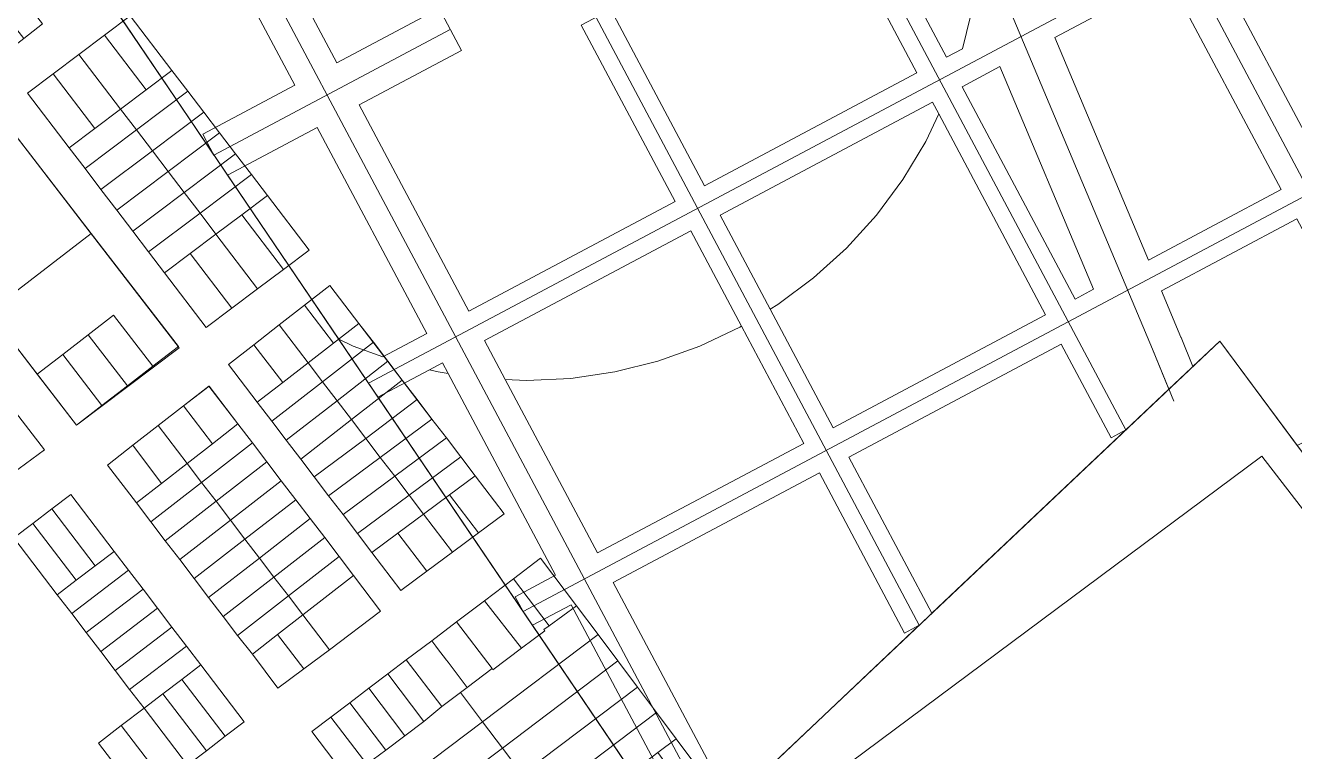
# Model space of a CAD drawing. Header units: metres. Extents: x 3873 to 16340, y -5213 to 3289.
# Drawn here: x 4354 to 4887, y 1857 to 2162 of the extents above; entities that cross this region are included whole.
import ezdxf

# ---------------------------------------------------------------- set-up
doc = ezdxf.new("R2010")
doc.units = ezdxf.units.M
for name, color, linetype, lineweight, plot in [('CONTEXTO-MANZANAS', 8, 'Continuous', 0, False), ('CONTEXTO-PARCELAS', 9, 'Continuous', 0, False), ('LIMITE-INTERVENCION', 30, 'Continuous', 0, False), ('MANZANAS-PROPUESTAS', 33, 'Continuous', 0, False), ('SECTORES', 1, 'Continuous', 0, False), ('VERDE-PROPUESTO', 82, 'Continuous', 0, False), ('VIA-BOULEVARD', 30, 'Continuous', 0, False), ('VIA-SECUNDARIA', 8, 'Continuous', 0, False), ('VIA-TERCIARIA', 9, 'Continuous', 0, False)]:
    doc.layers.add(name, color=color, linetype=linetype, lineweight=lineweight, plot=plot)

msp = doc.modelspace()

# ---------------------------------------------------------------- linework, layer by layer
at = {"layer": 'CONTEXTO-MANZANAS'}
for points in [[(4361.26, 2162.59), (4353.36, 2156.45), (4321.76, 2131.89), (4313.94, 2125.81), (4306.11, 2119.72), (4298.28, 2113.63), (4290.45, 2107.55), (4272.04, 2131.23), (4265.9, 2139.13), (4258.88, 2148.16), (4251.78, 2157.29), (4245.65, 2165.18)], [(4412.42, 2058.07), (4405.75, 2066.82), (4399.07, 2075.56), (4392.4, 2084.31), (4385.72, 2093.05), (4379.05, 2101.79), (4372.38, 2110.53), (4354.87, 2133.47), (4365.66, 2141.58), (4376.45, 2149.69), (4387.24, 2157.8), (4398.03, 2165.91), (4415.52, 2143.01), (4422.2, 2134.26), (4428.87, 2125.52), (4435.55, 2116.77), (4442.23, 2108.03), (4448.9, 2099.28), (4455.58, 2090.54), (4473.07, 2067.63), (4462.28, 2059.51), (4451.5, 2051.39), (4440.71, 2043.27), (4429.93, 2035.15), (4412.42, 2058.07)], [(4337.68, 2043.13), (4299.88, 2092.13), (4343.04, 2124.58), (4380.83, 2075.6), (4418.61, 2026.62), (4375.47, 1994.13), (4337.68, 2043.13)], [(4481.85, 2052.73), (4524.63, 1996.69), (4530.7, 1988.74), (4536.77, 1980.79), (4542.84, 1972.84), (4554.97, 1956.94), (4544.13, 1948.9), (4533.29, 1940.85), (4522.45, 1932.8), (4511.62, 1924.75), (4499.48, 1940.65), (4493.41, 1948.6), (4487.34, 1956.55), (4481.27, 1964.49), (4475.2, 1972.44), (4469.55, 1979.85), (4463.48, 1987.8), (4457.41, 1995.75), (4451.34, 2003.7), (4439.21, 2019.59), (4449.87, 2027.88), (4460.53, 2036.16), (4471.19, 2044.44), (4481.85, 2052.73)], [(4431.07, 2010.49), (4443.22, 1994.61), (4449.3, 1986.67), (4455.36, 1978.72), (4461.43, 1970.77), (4467.5, 1962.82), (4473.57, 1954.87), (4479.64, 1946.93), (4485.71, 1938.98), (4491.77, 1931.03), (4503.1, 1916.01), (4481.66, 1899.79), (4470.82, 1891.74), (4459.98, 1883.69), (4449.27, 1898), (4443.07, 1905.85), (4437, 1913.79), (4430.93, 1921.74), (4424.86, 1929.69), (4418.79, 1937.64), (4412.72, 1945.59), (4406.66, 1953.53), (4400.59, 1961.48), (4388.45, 1977.38), (4399.11, 1985.66), (4409.77, 1993.95), (4420.43, 2002.23), (4431.07, 2010.49)], [(4347.5, 2002.63), (4362, 1983.73), (4348.69, 1973.98)], [(4349.22, 1946.78), (4357.17, 1952.84), (4365.12, 1958.91), (4373.07, 1964.98), (4391.27, 1941.13), (4397.34, 1933.18), (4403.4, 1925.23), (4409.47, 1917.27), (4415.54, 1909.32), (4421.6, 1901.37), (4427.67, 1893.42), (4445.87, 1869.57), (4437.92, 1863.51), (4429.97, 1857.44), (4422.02, 1851.38), (4412.47, 1844.1), (4402.93, 1836.82), (4393.39, 1829.54), (4383.85, 1822.26), (4374.32, 1814.98), (4350.47, 1796.78)], [(4489.25, 1845.76), (4474.25, 1865.51), (4482.22, 1871.57), (4490.19, 1877.6), (4498.19, 1883.63), (4506.16, 1889.69), (4513.88, 1895.54), (4524.57, 1903.63), (4535, 1911.54), (4546.69, 1920.41), (4558.91, 1929.66), (4570.22, 1938.26)], [(4570.22, 1938.26), (4585.32, 1918.19), (4594.35, 1906.16), (4602.6, 1895.16), (4610.88, 1884.1), (4618.88, 1873.44), (4627.13, 1862.44), (4642.13, 1842.44)]]:
    msp.add_lwpolyline(points, dxfattribs=at)
at = {"layer": 'CONTEXTO-PARCELAS'}
for points in [[(4328.4, 2188.52), (4336.35, 2194.58), (4342.49, 2186.69), (4361.26, 2162.59), (4353.36, 2156.45), (4328.4, 2188.52)], [(4328.4, 2188.52), (4336.35, 2194.58), (4342.49, 2186.69), (4361.26, 2162.59), (4353.36, 2156.45), (4328.4, 2188.52)], [(4398.03, 2165.91), (4415.52, 2143.01), (4404.73, 2134.89), (4387.24, 2157.8), (4398.03, 2165.91)], [(4398.03, 2165.91), (4415.52, 2143.01), (4404.73, 2134.89), (4387.24, 2157.8), (4398.03, 2165.91)], [(4387.24, 2157.8), (4404.73, 2134.89), (4393.95, 2126.77), (4376.45, 2149.69), (4387.24, 2157.8)], [(4387.24, 2157.8), (4404.73, 2134.89), (4393.95, 2126.77), (4376.45, 2149.69), (4387.24, 2157.8)], [(4376.45, 2149.69), (4393.95, 2126.77), (4383.16, 2118.65), (4365.66, 2141.58), (4376.45, 2149.69)], [(4376.45, 2149.69), (4393.95, 2126.77), (4383.16, 2118.65), (4365.66, 2141.58), (4376.45, 2149.69)], [(4365.66, 2141.58), (4383.16, 2118.65), (4372.38, 2110.53), (4354.87, 2133.47), (4365.66, 2141.58)], [(4365.66, 2141.58), (4383.16, 2118.65), (4372.38, 2110.53), (4354.87, 2133.47), (4365.66, 2141.58)], [(4393.95, 2126.77), (4404.73, 2134.89), (4415.52, 2143.01), (4422.2, 2134.26), (4400.62, 2118.03), (4393.95, 2126.77)], [(4393.95, 2126.77), (4404.73, 2134.89), (4415.52, 2143.01), (4422.2, 2134.26), (4400.62, 2118.03), (4393.95, 2126.77)], [(4400.62, 2118.03), (4422.2, 2134.26), (4428.87, 2125.52), (4407.3, 2109.29), (4400.62, 2118.03)], [(4400.62, 2118.03), (4422.2, 2134.26), (4428.87, 2125.52), (4407.3, 2109.29), (4400.62, 2118.03)], [(4372.38, 2110.53), (4383.16, 2118.65), (4393.95, 2126.77), (4400.62, 2118.03), (4379.05, 2101.79), (4372.38, 2110.53)], [(4372.38, 2110.53), (4383.16, 2118.65), (4393.95, 2126.77), (4400.62, 2118.03), (4379.05, 2101.79), (4372.38, 2110.53)], [(4407.3, 2109.29), (4428.87, 2125.52), (4435.55, 2116.77), (4413.97, 2100.54), (4407.3, 2109.29)], [(4407.3, 2109.29), (4428.87, 2125.52), (4435.55, 2116.77), (4413.97, 2100.54), (4407.3, 2109.29)], [(4381.58, 2074.62), (4338.82, 2041.64), (4299.88, 2092.13), (4343.04, 2124.58), (4381.58, 2074.62)], [(4381.58, 2074.62), (4338.82, 2041.64), (4299.88, 2092.13), (4343.04, 2124.58), (4381.58, 2074.62)], [(4379.05, 2101.79), (4400.62, 2118.03), (4407.3, 2109.29), (4385.72, 2093.05), (4379.05, 2101.79)], [(4379.05, 2101.79), (4400.62, 2118.03), (4407.3, 2109.29), (4385.72, 2093.05), (4379.05, 2101.79)], [(4442.23, 2108.03), (4420.65, 2091.79), (4413.97, 2100.54), (4435.55, 2116.77), (4442.23, 2108.03)], [(4442.23, 2108.03), (4420.65, 2091.79), (4413.97, 2100.54), (4435.55, 2116.77), (4442.23, 2108.03)], [(4385.72, 2093.05), (4407.3, 2109.29), (4413.97, 2100.54), (4392.4, 2084.31), (4385.72, 2093.05)], [(4385.72, 2093.05), (4407.3, 2109.29), (4413.97, 2100.54), (4392.4, 2084.31), (4385.72, 2093.05)], [(4448.9, 2099.28), (4427.32, 2083.05), (4420.65, 2091.79), (4442.23, 2108.03), (4448.9, 2099.28)], [(4448.9, 2099.28), (4427.32, 2083.05), (4420.65, 2091.79), (4442.23, 2108.03), (4448.9, 2099.28)], [(4420.65, 2091.79), (4399.07, 2075.56), (4392.4, 2084.31), (4413.97, 2100.54), (4420.65, 2091.79)], [(4420.65, 2091.79), (4399.07, 2075.56), (4392.4, 2084.31), (4413.97, 2100.54), (4420.65, 2091.79)], [(4455.58, 2090.54), (4444.79, 2082.42), (4434, 2074.31), (4427.32, 2083.05), (4448.9, 2099.28), (4455.58, 2090.54)], [(4455.58, 2090.54), (4444.79, 2082.42), (4434, 2074.31), (4427.32, 2083.05), (4448.9, 2099.28), (4455.58, 2090.54)], [(4427.32, 2083.05), (4405.75, 2066.82), (4399.07, 2075.56), (4420.65, 2091.79), (4427.32, 2083.05)], [(4427.32, 2083.05), (4405.75, 2066.82), (4399.07, 2075.56), (4420.65, 2091.79), (4427.32, 2083.05)], [(4462.28, 2059.51), (4444.79, 2082.42), (4455.58, 2090.54), (4473.07, 2067.63), (4462.28, 2059.51)], [(4462.28, 2059.51), (4444.79, 2082.42), (4455.58, 2090.54), (4473.07, 2067.63), (4462.28, 2059.51)], [(4434, 2074.31), (4423.21, 2066.19), (4412.42, 2058.07), (4405.75, 2066.82), (4427.32, 2083.05), (4434, 2074.31)], [(4434, 2074.31), (4423.21, 2066.19), (4412.42, 2058.07), (4405.75, 2066.82), (4427.32, 2083.05), (4434, 2074.31)], [(4451.5, 2051.39), (4434, 2074.31), (4444.79, 2082.42), (4462.28, 2059.51), (4451.5, 2051.39)], [(4451.5, 2051.39), (4434, 2074.31), (4444.79, 2082.42), (4462.28, 2059.51), (4451.5, 2051.39)], [(4391.05, 2040.25), (4380.36, 2032), (4369.67, 2023.76), (4358.98, 2015.51), (4338.82, 2041.64), (4381.58, 2074.62), (4418.23, 2027.11), (4407.54, 2018.87), (4391.05, 2040.25)], [(4391.05, 2040.25), (4380.36, 2032), (4369.67, 2023.76), (4358.98, 2015.51), (4338.82, 2041.64), (4381.58, 2074.62), (4418.23, 2027.11), (4407.54, 2018.87), (4391.05, 2040.25)], [(4440.71, 2043.27), (4423.21, 2066.19), (4434, 2074.31), (4451.5, 2051.39), (4440.71, 2043.27)], [(4440.71, 2043.27), (4423.21, 2066.19), (4434, 2074.31), (4451.5, 2051.39), (4440.71, 2043.27)], [(4429.93, 2035.15), (4412.42, 2058.07), (4423.21, 2066.19), (4440.71, 2043.27), (4429.93, 2035.15)], [(4429.93, 2035.15), (4412.42, 2058.07), (4423.21, 2066.19), (4440.71, 2043.27), (4429.93, 2035.15)], [(4481.85, 2052.73), (4493.98, 2036.83), (4483.32, 2028.55), (4471.19, 2044.44), (4481.85, 2052.73)], [(4481.85, 2052.73), (4493.98, 2036.83), (4483.32, 2028.55), (4471.19, 2044.44), (4481.85, 2052.73)], [(4391.05, 2040.25), (4407.54, 2018.87), (4396.85, 2010.62), (4380.36, 2032), (4391.05, 2040.25)], [(4391.05, 2040.25), (4407.54, 2018.87), (4396.85, 2010.62), (4380.36, 2032), (4391.05, 2040.25)], [(4471.19, 2044.44), (4483.32, 2028.55), (4472.66, 2020.26), (4460.53, 2036.16), (4471.19, 2044.44)], [(4471.19, 2044.44), (4483.32, 2028.55), (4472.66, 2020.26), (4460.53, 2036.16), (4471.19, 2044.44)], [(4460.53, 2036.16), (4472.66, 2020.26), (4462, 2011.98), (4449.87, 2027.88), (4460.53, 2036.16)], [(4460.53, 2036.16), (4472.66, 2020.26), (4462, 2011.98), (4449.87, 2027.88), (4460.53, 2036.16)], [(4500.05, 2028.88), (4478.73, 2012.31), (4472.66, 2020.26), (4483.32, 2028.55), (4493.98, 2036.83), (4500.05, 2028.88)], [(4500.05, 2028.88), (4478.73, 2012.31), (4472.66, 2020.26), (4483.32, 2028.55), (4493.98, 2036.83), (4500.05, 2028.88)], [(4380.36, 2032), (4396.85, 2010.62), (4386.16, 2002.38), (4369.67, 2023.76), (4380.36, 2032)], [(4380.36, 2032), (4396.85, 2010.62), (4386.16, 2002.38), (4369.67, 2023.76), (4380.36, 2032)], [(4449.87, 2027.88), (4462, 2011.98), (4451.34, 2003.7), (4439.21, 2019.59), (4449.87, 2027.88)], [(4449.87, 2027.88), (4462, 2011.98), (4451.34, 2003.7), (4439.21, 2019.59), (4449.87, 2027.88)], [(4506.12, 2020.93), (4484.8, 2004.37), (4478.73, 2012.31), (4500.05, 2028.88), (4506.12, 2020.93)], [(4506.12, 2020.93), (4484.8, 2004.37), (4478.73, 2012.31), (4500.05, 2028.88), (4506.12, 2020.93)], [(4369.67, 2023.76), (4386.16, 2002.38), (4375.47, 1994.13), (4358.98, 2015.51), (4369.67, 2023.76)], [(4369.67, 2023.76), (4386.16, 2002.38), (4375.47, 1994.13), (4358.98, 2015.51), (4369.67, 2023.76)], [(4451.34, 2003.7), (4462, 2011.98), (4472.66, 2020.26), (4478.73, 2012.31), (4457.41, 1995.75), (4451.34, 2003.7)], [(4451.34, 2003.7), (4462, 2011.98), (4472.66, 2020.26), (4478.73, 2012.31), (4457.41, 1995.75), (4451.34, 2003.7)], [(4512.19, 2012.98), (4490.87, 1996.42), (4484.8, 2004.37), (4506.12, 2020.93), (4512.19, 2012.98)], [(4512.19, 2012.98), (4490.87, 1996.42), (4484.8, 2004.37), (4506.12, 2020.93), (4512.19, 2012.98)], [(4432.57, 1986.33), (4420.43, 2002.23), (4431.09, 2010.51), (4443.23, 1994.62), (4432.57, 1986.33)], [(4432.57, 1986.33), (4420.43, 2002.23), (4431.09, 2010.51), (4443.23, 1994.62), (4432.57, 1986.33)], [(4457.41, 1995.75), (4478.73, 2012.31), (4484.8, 2004.37), (4463.48, 1987.8), (4457.41, 1995.75)], [(4457.41, 1995.75), (4478.73, 2012.31), (4484.8, 2004.37), (4463.48, 1987.8), (4457.41, 1995.75)], [(4518.41, 2004.83), (4496.88, 1988.54), (4490.87, 1996.42), (4512.19, 2012.98), (4518.41, 2004.83)], [(4518.41, 2004.83), (4496.88, 1988.54), (4490.87, 1996.42), (4512.19, 2012.98), (4518.41, 2004.83)], [(4518.41, 2004.83), (4496.88, 1988.54), (4490.87, 1996.42), (4512.19, 2012.98), (4518.41, 2004.83)], [(4463.48, 1987.8), (4484.8, 2004.37), (4490.87, 1996.42), (4469.55, 1979.85), (4463.48, 1987.8)], [(4463.48, 1987.8), (4484.8, 2004.37), (4490.87, 1996.42), (4469.55, 1979.85), (4463.48, 1987.8)], [(4524.63, 1996.69), (4502.95, 1980.59), (4496.88, 1988.54), (4518.41, 2004.83), (4524.63, 1996.69)], [(4524.63, 1996.69), (4502.95, 1980.59), (4496.88, 1988.54), (4518.41, 2004.83), (4524.63, 1996.69)], [(4524.63, 1996.69), (4502.95, 1980.59), (4496.88, 1988.54), (4518.41, 2004.83), (4524.63, 1996.69)], [(4348.69, 1973.98), (4334.25, 1992.79), (4347.5, 2002.63), (4362, 1983.73), (4348.69, 1973.98)], [(4348.69, 1973.98), (4334.25, 1992.79), (4347.5, 2002.63), (4362, 1983.73), (4348.69, 1973.98)], [(4421.91, 1978.05), (4409.77, 1993.95), (4420.43, 2002.23), (4432.57, 1986.33), (4421.91, 1978.05)], [(4421.91, 1978.05), (4409.77, 1993.95), (4420.43, 2002.23), (4432.57, 1986.33), (4421.91, 1978.05)], [(4411.12, 1969.66), (4399.11, 1985.66), (4409.77, 1993.95), (4421.91, 1978.05), (4411.12, 1969.66)], [(4411.12, 1969.66), (4399.11, 1985.66), (4409.77, 1993.95), (4421.91, 1978.05), (4411.12, 1969.66)], [(4411.12, 1969.66), (4399.11, 1985.66), (4409.77, 1993.95), (4421.91, 1978.05), (4411.12, 1969.66)], [(4449.3, 1986.67), (4427.98, 1970.1), (4421.91, 1978.05), (4432.57, 1986.33), (4443.23, 1994.62), (4449.3, 1986.67)], [(4449.3, 1986.67), (4427.98, 1970.1), (4421.91, 1978.05), (4432.57, 1986.33), (4443.23, 1994.62), (4449.3, 1986.67)], [(4449.3, 1986.67), (4427.98, 1970.1), (4421.91, 1978.05), (4432.57, 1986.33), (4443.23, 1994.62), (4449.3, 1986.67)], [(4469.55, 1979.85), (4490.87, 1996.42), (4496.88, 1988.54), (4475.2, 1972.44), (4469.55, 1979.85)], [(4469.55, 1979.85), (4490.87, 1996.42), (4496.88, 1988.54), (4475.2, 1972.44), (4469.55, 1979.85)], [(4469.55, 1979.85), (4490.87, 1996.42), (4496.88, 1988.54), (4475.2, 1972.44), (4469.55, 1979.85)], [(4530.7, 1988.74), (4509.02, 1972.64), (4502.95, 1980.59), (4524.63, 1996.69), (4530.7, 1988.74)], [(4530.7, 1988.74), (4509.02, 1972.64), (4502.95, 1980.59), (4524.63, 1996.69), (4530.7, 1988.74)], [(4530.7, 1988.74), (4509.02, 1972.64), (4502.95, 1980.59), (4524.63, 1996.69), (4530.7, 1988.74)], [(4475.2, 1972.44), (4496.88, 1988.54), (4502.95, 1980.59), (4481.27, 1964.49), (4475.2, 1972.44)], [(4475.2, 1972.44), (4496.88, 1988.54), (4502.95, 1980.59), (4481.27, 1964.49), (4475.2, 1972.44)], [(4475.2, 1972.44), (4496.88, 1988.54), (4502.95, 1980.59), (4481.27, 1964.49), (4475.2, 1972.44)], [(4536.77, 1980.79), (4515.09, 1964.69), (4509.02, 1972.64), (4530.7, 1988.74), (4536.77, 1980.79)], [(4536.77, 1980.79), (4515.09, 1964.69), (4509.02, 1972.64), (4530.7, 1988.74), (4536.77, 1980.79)], [(4536.77, 1980.79), (4515.09, 1964.69), (4509.02, 1972.64), (4530.7, 1988.74), (4536.77, 1980.79)], [(4388.45, 1977.38), (4399.11, 1985.66), (4411.12, 1969.66), (4400.59, 1961.48), (4388.45, 1977.38)], [(4388.45, 1977.38), (4399.11, 1985.66), (4411.12, 1969.66), (4400.59, 1961.48), (4388.45, 1977.38)], [(4455.36, 1978.72), (4434.04, 1962.15), (4427.98, 1970.1), (4449.3, 1986.67), (4455.36, 1978.72)], [(4455.36, 1978.72), (4434.04, 1962.15), (4427.98, 1970.1), (4449.3, 1986.67), (4455.36, 1978.72)], [(4455.36, 1978.72), (4434.04, 1962.15), (4427.98, 1970.1), (4449.3, 1986.67), (4455.36, 1978.72)], [(4400.59, 1961.48), (4411.12, 1969.66), (4421.91, 1978.05), (4427.98, 1970.1), (4406.66, 1953.53), (4400.59, 1961.48)], [(4400.59, 1961.48), (4411.12, 1969.66), (4421.91, 1978.05), (4427.98, 1970.1), (4406.66, 1953.53), (4400.59, 1961.48)], [(4400.59, 1961.48), (4411.12, 1969.66), (4421.91, 1978.05), (4427.98, 1970.1), (4406.66, 1953.53), (4400.59, 1961.48)], [(4461.43, 1970.77), (4440.11, 1954.2), (4434.04, 1962.15), (4455.36, 1978.72), (4461.43, 1970.77)], [(4461.43, 1970.77), (4440.11, 1954.2), (4434.04, 1962.15), (4455.36, 1978.72), (4461.43, 1970.77)], [(4461.43, 1970.77), (4440.11, 1954.2), (4434.04, 1962.15), (4455.36, 1978.72), (4461.43, 1970.77)], [(4481.27, 1964.49), (4502.95, 1980.59), (4509.02, 1972.64), (4487.34, 1956.55), (4481.27, 1964.49)], [(4481.27, 1964.49), (4502.95, 1980.59), (4509.02, 1972.64), (4487.34, 1956.55), (4481.27, 1964.49)], [(4481.27, 1964.49), (4502.95, 1980.59), (4509.02, 1972.64), (4487.34, 1956.55), (4481.27, 1964.49)], [(4521.16, 1956.75), (4515.09, 1964.69), (4536.77, 1980.79), (4542.84, 1972.84), (4532, 1964.79), (4521.16, 1956.75)], [(4521.16, 1956.75), (4515.09, 1964.69), (4536.77, 1980.79), (4542.84, 1972.84), (4532, 1964.79), (4521.16, 1956.75)], [(5433.14, 1255.28), (5367.5, 1248.71), (5355.98, 1237.96), (5237.54, 1399.27), (5138.81, 1529.45), (4985.3, 1413.03), (4669.36, 1829.58), (4872.95, 1981.11), (5433.14, 1255.28)], [(5433.14, 1255.28), (5367.5, 1248.71), (5355.98, 1237.96), (5237.54, 1399.27), (5138.81, 1529.45), (4985.3, 1413.03), (4669.36, 1829.58), (4872.95, 1981.11), (5433.14, 1255.28)], [(5433.14, 1255.28), (5367.5, 1248.71), (5355.98, 1237.96), (5237.54, 1399.27), (5138.81, 1529.45), (4985.3, 1413.03), (4669.36, 1829.58), (4872.95, 1981.11), (5433.14, 1255.28)], [(4487.34, 1956.55), (4509.02, 1972.64), (4515.09, 1964.69), (4493.41, 1948.6), (4487.34, 1956.55)], [(4487.34, 1956.55), (4509.02, 1972.64), (4515.09, 1964.69), (4493.41, 1948.6), (4487.34, 1956.55)], [(4487.34, 1956.55), (4509.02, 1972.64), (4515.09, 1964.69), (4493.41, 1948.6), (4487.34, 1956.55)], [(4544.13, 1948.9), (4532, 1964.79), (4542.84, 1972.84), (4554.97, 1956.94), (4544.13, 1948.9)], [(4544.13, 1948.9), (4532, 1964.79), (4542.84, 1972.84), (4554.97, 1956.94), (4544.13, 1948.9)], [(4544.13, 1948.9), (4532, 1964.79), (4542.84, 1972.84), (4554.97, 1956.94), (4544.13, 1948.9)], [(4406.66, 1953.53), (4427.98, 1970.1), (4434.04, 1962.15), (4412.72, 1945.59), (4406.66, 1953.53)], [(4406.66, 1953.53), (4427.98, 1970.1), (4434.04, 1962.15), (4412.72, 1945.59), (4406.66, 1953.53)], [(4467.5, 1962.82), (4446.18, 1946.26), (4440.11, 1954.2), (4461.43, 1970.77), (4467.5, 1962.82)], [(4467.5, 1962.82), (4446.18, 1946.26), (4440.11, 1954.2), (4461.43, 1970.77), (4467.5, 1962.82)], [(4373.07, 1964.98), (4391.27, 1941.13), (4383.32, 1935.06), (4365.12, 1958.91), (4373.07, 1964.98)], [(4373.07, 1964.98), (4391.27, 1941.13), (4383.32, 1935.06), (4365.12, 1958.91), (4373.07, 1964.98)], [(4412.72, 1945.59), (4434.04, 1962.15), (4440.11, 1954.2), (4418.79, 1937.64), (4412.72, 1945.59)], [(4412.72, 1945.59), (4434.04, 1962.15), (4440.11, 1954.2), (4418.79, 1937.64), (4412.72, 1945.59)], [(4412.72, 1945.59), (4434.04, 1962.15), (4440.11, 1954.2), (4418.79, 1937.64), (4412.72, 1945.59)], [(4473.57, 1954.87), (4452.25, 1938.31), (4446.18, 1946.26), (4467.5, 1962.82), (4473.57, 1954.87)], [(4473.57, 1954.87), (4452.25, 1938.31), (4446.18, 1946.26), (4467.5, 1962.82), (4473.57, 1954.87)], [(4493.41, 1948.6), (4515.09, 1964.69), (4521.16, 1956.75), (4510.32, 1948.7), (4499.48, 1940.65), (4493.41, 1948.6)], [(4493.41, 1948.6), (4515.09, 1964.69), (4521.16, 1956.75), (4510.32, 1948.7), (4499.48, 1940.65), (4493.41, 1948.6)], [(4493.41, 1948.6), (4515.09, 1964.69), (4521.16, 1956.75), (4510.32, 1948.7), (4499.48, 1940.65), (4493.41, 1948.6)], [(4533.29, 1940.85), (4521.16, 1956.75), (4532, 1964.79), (4544.13, 1948.9), (4533.29, 1940.85)], [(4533.29, 1940.85), (4521.16, 1956.75), (4532, 1964.79), (4544.13, 1948.9), (4533.29, 1940.85)], [(4533.29, 1940.85), (4521.16, 1956.75), (4532, 1964.79), (4544.13, 1948.9), (4533.29, 1940.85)], [(4365.12, 1958.91), (4383.32, 1935.06), (4375.37, 1928.99), (4357.17, 1952.84), (4365.12, 1958.91)], [(4365.12, 1958.91), (4383.32, 1935.06), (4375.37, 1928.99), (4357.17, 1952.84), (4365.12, 1958.91)], [(4522.45, 1932.8), (4510.32, 1948.7), (4521.16, 1956.75), (4533.29, 1940.85), (4522.45, 1932.8)], [(4522.45, 1932.8), (4510.32, 1948.7), (4521.16, 1956.75), (4533.29, 1940.85), (4522.45, 1932.8)], [(4522.45, 1932.8), (4510.32, 1948.7), (4521.16, 1956.75), (4533.29, 1940.85), (4522.45, 1932.8)], [(4357.17, 1952.84), (4375.37, 1928.99), (4367.42, 1922.93), (4349.22, 1946.78), (4357.17, 1952.84)], [(4357.17, 1952.84), (4375.37, 1928.99), (4367.42, 1922.93), (4349.22, 1946.78), (4357.17, 1952.84)], [(4418.79, 1937.64), (4440.11, 1954.2), (4446.18, 1946.26), (4424.86, 1929.69), (4418.79, 1937.64)], [(4418.79, 1937.64), (4440.11, 1954.2), (4446.18, 1946.26), (4424.86, 1929.69), (4418.79, 1937.64)], [(4418.79, 1937.64), (4440.11, 1954.2), (4446.18, 1946.26), (4424.86, 1929.69), (4418.79, 1937.64)], [(4479.64, 1946.93), (4458.32, 1930.36), (4452.25, 1938.31), (4473.57, 1954.87), (4479.64, 1946.93)], [(4479.64, 1946.93), (4458.32, 1930.36), (4452.25, 1938.31), (4473.57, 1954.87), (4479.64, 1946.93)], [(4367.42, 1922.93), (4373.49, 1914.98), (4379.55, 1907.03), (4385.62, 1899.08), (4391.69, 1891.13), (4397.75, 1883.18), (4403.81, 1875.23), (4394.27, 1867.95), (4384.73, 1860.67), (4402.93, 1836.82), (4393.39, 1829.54), (4375.19, 1853.39), (4365.65, 1846.11), (4356.11, 1838.83), (4350.05, 1846.78), (4343.99, 1854.73), (4337.92, 1862.68), (4331.85, 1870.63), (4325.78, 1878.58), (4319.72, 1886.53), (4301.52, 1910.38), (4349.22, 1946.78), (4367.42, 1922.93)], [(4367.42, 1922.93), (4373.49, 1914.98), (4379.55, 1907.03), (4385.62, 1899.08), (4391.69, 1891.13), (4397.75, 1883.18), (4403.81, 1875.23), (4394.27, 1867.95), (4384.73, 1860.67), (4402.93, 1836.82), (4393.39, 1829.54), (4375.19, 1853.39), (4365.65, 1846.11), (4356.11, 1838.83), (4350.05, 1846.78), (4343.99, 1854.73), (4337.92, 1862.68), (4331.85, 1870.63), (4325.78, 1878.58), (4319.72, 1886.53), (4301.52, 1910.38), (4349.22, 1946.78), (4367.42, 1922.93)], [(4424.86, 1929.69), (4446.18, 1946.26), (4452.25, 1938.31), (4430.93, 1921.74), (4424.86, 1929.69)], [(4424.86, 1929.69), (4446.18, 1946.26), (4452.25, 1938.31), (4430.93, 1921.74), (4424.86, 1929.69)], [(4424.86, 1929.69), (4446.18, 1946.26), (4452.25, 1938.31), (4430.93, 1921.74), (4424.86, 1929.69)], [(4485.71, 1938.98), (4464.39, 1922.41), (4458.32, 1930.36), (4479.64, 1946.93), (4485.71, 1938.98)], [(4485.71, 1938.98), (4464.39, 1922.41), (4458.32, 1930.36), (4479.64, 1946.93), (4485.71, 1938.98)], [(4499.48, 1940.65), (4510.32, 1948.7), (4522.45, 1932.8), (4511.62, 1924.75), (4499.48, 1940.65)], [(4499.48, 1940.65), (4510.32, 1948.7), (4522.45, 1932.8), (4511.62, 1924.75), (4499.48, 1940.65)], [(4499.48, 1940.65), (4510.32, 1948.7), (4522.45, 1932.8), (4511.62, 1924.75), (4499.48, 1940.65)], [(4391.27, 1941.13), (4397.34, 1933.18), (4373.49, 1914.98), (4367.42, 1922.93), (4375.37, 1928.99), (4383.32, 1935.06), (4391.27, 1941.13)], [(4391.27, 1941.13), (4397.34, 1933.18), (4373.49, 1914.98), (4367.42, 1922.93), (4375.37, 1928.99), (4383.32, 1935.06), (4391.27, 1941.13)], [(4430.93, 1921.74), (4452.25, 1938.31), (4458.32, 1930.36), (4437, 1913.79), (4430.93, 1921.74)], [(4430.93, 1921.74), (4452.25, 1938.31), (4458.32, 1930.36), (4437, 1913.79), (4430.93, 1921.74)], [(4430.93, 1921.74), (4452.25, 1938.31), (4458.32, 1930.36), (4437, 1913.79), (4430.93, 1921.74)], [(4470.45, 1914.46), (4464.39, 1922.41), (4485.71, 1938.98), (4491.77, 1931.03), (4470.45, 1914.46)], [(4470.45, 1914.46), (4464.39, 1922.41), (4485.71, 1938.98), (4491.77, 1931.03), (4470.45, 1914.46)], [(4470.45, 1914.46), (4464.39, 1922.41), (4485.71, 1938.98), (4491.77, 1931.03), (4470.45, 1914.46)], [(4558.91, 1929.66), (4570.22, 1938.26), (4585.32, 1918.19), (4573.88, 1909.88), (4558.91, 1929.66)], [(4558.91, 1929.66), (4570.22, 1938.26), (4585.32, 1918.19), (4573.88, 1909.88), (4558.91, 1929.66)], [(4403.4, 1925.23), (4379.55, 1907.03), (4373.49, 1914.98), (4397.34, 1933.18), (4403.4, 1925.23)], [(4403.4, 1925.23), (4379.55, 1907.03), (4373.49, 1914.98), (4397.34, 1933.18), (4403.4, 1925.23)], [(4437, 1913.79), (4458.32, 1930.36), (4464.39, 1922.41), (4443.07, 1905.85), (4437, 1913.79)], [(4437, 1913.79), (4458.32, 1930.36), (4464.39, 1922.41), (4443.07, 1905.85), (4437, 1913.79)], [(4437, 1913.79), (4458.32, 1930.36), (4464.39, 1922.41), (4443.07, 1905.85), (4437, 1913.79)], [(4558.91, 1929.66), (4573.88, 1909.88), (4571.66, 1908.29), (4572, 1907.79), (4562.22, 1900.44), (4546.69, 1920.41), (4558.91, 1929.66)], [(4558.91, 1929.66), (4573.88, 1909.88), (4571.66, 1908.29), (4572, 1907.79), (4562.22, 1900.44), (4546.69, 1920.41), (4558.91, 1929.66)], [(4558.91, 1929.66), (4573.88, 1909.88), (4571.66, 1908.29), (4572, 1907.79), (4562.22, 1900.44), (4546.69, 1920.41), (4558.91, 1929.66)], [(4403.4, 1925.23), (4409.47, 1917.27), (4385.62, 1899.08), (4379.55, 1907.03), (4403.4, 1925.23)], [(4403.4, 1925.23), (4409.47, 1917.27), (4385.62, 1899.08), (4379.55, 1907.03), (4403.4, 1925.23)], [(4443.07, 1905.85), (4464.39, 1922.41), (4470.45, 1914.46), (4459.79, 1906.18), (4449.27, 1898), (4443.07, 1905.85)], [(4443.07, 1905.85), (4464.39, 1922.41), (4470.45, 1914.46), (4459.79, 1906.18), (4449.27, 1898), (4443.07, 1905.85)], [(4550.22, 1891.44), (4549.88, 1891.88), (4535, 1911.54), (4546.69, 1920.41), (4562.22, 1900.44), (4550.22, 1891.44)], [(4550.22, 1891.44), (4549.88, 1891.88), (4535, 1911.54), (4546.69, 1920.41), (4562.22, 1900.44), (4550.22, 1891.44)], [(4550.22, 1891.44), (4549.88, 1891.88), (4535, 1911.54), (4546.69, 1920.41), (4562.22, 1900.44), (4550.22, 1891.44)], [(4536.6, 1881.85), (4539.44, 1884.01), (4549.88, 1891.88), (4550.22, 1891.44), (4562.22, 1900.44), (4572, 1907.79), (4571.66, 1908.29), (4573.88, 1909.88), (4585.32, 1918.19), (4594.35, 1906.16), (4545.88, 1869.57), (4536.6, 1881.85)], [(4536.6, 1881.85), (4539.44, 1884.01), (4549.88, 1891.88), (4550.22, 1891.44), (4562.22, 1900.44), (4572, 1907.79), (4571.66, 1908.29), (4573.88, 1909.88), (4585.32, 1918.19), (4594.35, 1906.16), (4545.88, 1869.57), (4536.6, 1881.85)], [(4536.6, 1881.85), (4539.44, 1884.01), (4549.88, 1891.88), (4550.22, 1891.44), (4562.22, 1900.44), (4572, 1907.79), (4571.66, 1908.29), (4573.88, 1909.88), (4585.32, 1918.19), (4594.35, 1906.16), (4545.88, 1869.57), (4536.6, 1881.85)], [(4409.47, 1917.27), (4415.54, 1909.32), (4391.69, 1891.13), (4385.62, 1899.08), (4409.47, 1917.27)], [(4409.47, 1917.27), (4415.54, 1909.32), (4391.69, 1891.13), (4385.62, 1899.08), (4409.47, 1917.27)], [(4470.82, 1891.74), (4459.79, 1906.18), (4470.45, 1914.46), (4481.66, 1899.79), (4470.82, 1891.74)], [(4470.82, 1891.74), (4459.79, 1906.18), (4470.45, 1914.46), (4481.66, 1899.79), (4470.82, 1891.74)], [(4421.6, 1901.37), (4397.75, 1883.18), (4391.69, 1891.13), (4415.54, 1909.32), (4421.6, 1901.37)], [(4421.6, 1901.37), (4397.75, 1883.18), (4391.69, 1891.13), (4415.54, 1909.32), (4421.6, 1901.37)], [(4527.01, 1900.36), (4526.25, 1901.38), (4524.57, 1903.63), (4535, 1911.54), (4549.88, 1891.88), (4539.44, 1884.01), (4531.41, 1894.6), (4530.77, 1895.49), (4527.01, 1900.36)], [(4527.01, 1900.36), (4526.25, 1901.38), (4524.57, 1903.63), (4535, 1911.54), (4549.88, 1891.88), (4539.44, 1884.01), (4531.41, 1894.6), (4530.77, 1895.49), (4527.01, 1900.36)], [(4527.01, 1900.36), (4526.25, 1901.38), (4524.57, 1903.63), (4535, 1911.54), (4549.88, 1891.88), (4539.44, 1884.01), (4531.41, 1894.6), (4530.77, 1895.49), (4527.01, 1900.36)], [(4449.27, 1898), (4459.79, 1906.18), (4470.82, 1891.74), (4459.98, 1883.69), (4449.27, 1898)], [(4449.27, 1898), (4459.79, 1906.18), (4470.82, 1891.74), (4459.98, 1883.69), (4449.27, 1898)], [(4449.27, 1898), (4459.79, 1906.18), (4470.82, 1891.74), (4459.98, 1883.69), (4449.27, 1898)], [(4528.85, 1876.01), (4513.88, 1895.54), (4524.57, 1903.63), (4526.25, 1901.38), (4527.01, 1900.36), (4530.77, 1895.49), (4531.41, 1894.6), (4539.44, 1884.01), (4536.6, 1881.85), (4528.85, 1876.01)], [(4528.85, 1876.01), (4513.88, 1895.54), (4524.57, 1903.63), (4526.25, 1901.38), (4527.01, 1900.36), (4530.77, 1895.49), (4531.41, 1894.6), (4539.44, 1884.01), (4536.6, 1881.85), (4528.85, 1876.01)], [(4554.22, 1858.57), (4545.88, 1869.57), (4594.35, 1906.16), (4602.6, 1895.16), (4554.22, 1858.57)], [(4554.22, 1858.57), (4545.88, 1869.57), (4594.35, 1906.16), (4602.6, 1895.16), (4554.22, 1858.57)], [(4554.22, 1858.57), (4545.88, 1869.57), (4594.35, 1906.16), (4602.6, 1895.16), (4554.22, 1858.57)], [(4421.6, 1901.37), (4427.67, 1893.42), (4419.72, 1887.36), (4411.77, 1881.29), (4403.82, 1875.23), (4397.75, 1883.18), (4421.6, 1901.37)], [(4421.6, 1901.37), (4427.67, 1893.42), (4419.72, 1887.36), (4411.77, 1881.29), (4403.82, 1875.23), (4397.75, 1883.18), (4421.6, 1901.37)], [(4419.72, 1887.36), (4427.67, 1893.42), (4445.87, 1869.57), (4437.92, 1863.51), (4419.72, 1887.36)], [(4419.72, 1887.36), (4427.67, 1893.42), (4445.87, 1869.57), (4437.92, 1863.51), (4419.72, 1887.36)], [(4506.16, 1889.69), (4513.88, 1895.54), (4528.85, 1876.01), (4521.19, 1869.66), (4506.16, 1889.69)], [(4506.16, 1889.69), (4513.88, 1895.54), (4528.85, 1876.01), (4521.19, 1869.66), (4506.16, 1889.69)], [(4506.16, 1889.69), (4513.88, 1895.54), (4528.85, 1876.01), (4521.19, 1869.66), (4506.16, 1889.69)], [(4562.57, 1847.54), (4554.22, 1858.57), (4602.6, 1895.16), (4610.88, 1884.1), (4562.57, 1847.54)], [(4562.57, 1847.54), (4554.22, 1858.57), (4602.6, 1895.16), (4610.88, 1884.1), (4562.57, 1847.54)], [(4411.77, 1881.29), (4419.72, 1887.36), (4437.92, 1863.51), (4429.97, 1857.44), (4411.77, 1881.29)], [(4411.77, 1881.29), (4419.72, 1887.36), (4437.92, 1863.51), (4429.97, 1857.44), (4411.77, 1881.29)], [(4498.19, 1883.63), (4506.16, 1889.69), (4521.19, 1869.66), (4513.28, 1863.66), (4498.19, 1883.63)], [(4498.19, 1883.63), (4506.16, 1889.69), (4521.19, 1869.66), (4513.28, 1863.66), (4498.19, 1883.63)], [(4498.19, 1883.63), (4506.16, 1889.69), (4521.19, 1869.66), (4513.28, 1863.66), (4498.19, 1883.63)], [(4403.82, 1875.23), (4411.77, 1881.29), (4429.97, 1857.44), (4422.02, 1851.38), (4403.82, 1875.23)], [(4403.82, 1875.23), (4411.77, 1881.29), (4429.97, 1857.44), (4422.02, 1851.38), (4403.82, 1875.23)], [(4505.28, 1857.69), (4513.28, 1863.66), (4521.19, 1869.66), (4528.85, 1876.01), (4536.6, 1881.85), (4545.88, 1869.57), (4498.38, 1833.69), (4489.25, 1845.76), (4497.28, 1851.73), (4505.28, 1857.69)], [(4505.28, 1857.69), (4513.28, 1863.66), (4521.19, 1869.66), (4528.85, 1876.01), (4536.6, 1881.85), (4545.88, 1869.57), (4498.38, 1833.69), (4489.25, 1845.76), (4497.28, 1851.73), (4505.28, 1857.69)], [(4505.28, 1857.69), (4490.19, 1877.6), (4498.19, 1883.63), (4513.28, 1863.66), (4505.28, 1857.69)], [(4505.28, 1857.69), (4490.19, 1877.6), (4498.19, 1883.63), (4513.28, 1863.66), (4505.28, 1857.69)], [(4562.57, 1847.54), (4610.88, 1884.1), (4618.88, 1873.44), (4570.6, 1836.91), (4562.57, 1847.54)], [(4562.57, 1847.54), (4610.88, 1884.1), (4618.88, 1873.44), (4570.6, 1836.91), (4562.57, 1847.54)], [(4562.57, 1847.54), (4610.88, 1884.1), (4618.88, 1873.44), (4570.6, 1836.91), (4562.57, 1847.54)], [(4403.81, 1875.23), (4422.01, 1851.38), (4412.47, 1844.1), (4394.27, 1867.95), (4403.81, 1875.23)], [(4403.81, 1875.23), (4422.01, 1851.38), (4412.47, 1844.1), (4394.27, 1867.95), (4403.81, 1875.23)], [(4497.28, 1851.73), (4482.22, 1871.57), (4490.19, 1877.6), (4505.28, 1857.69), (4497.28, 1851.73)], [(4497.28, 1851.73), (4482.22, 1871.57), (4490.19, 1877.6), (4505.28, 1857.69), (4497.28, 1851.73)], [(4489.25, 1845.76), (4474.25, 1865.51), (4482.22, 1871.57), (4497.28, 1851.73), (4489.25, 1845.76)], [(4489.25, 1845.76), (4474.25, 1865.51), (4482.22, 1871.57), (4497.28, 1851.73), (4489.25, 1845.76)], [(4618.88, 1873.44), (4627.13, 1862.44), (4619.41, 1856.66), (4611.13, 1850.44), (4603.32, 1844.6), (4595.07, 1838.41), (4587.22, 1832.29), (4578.97, 1825.82), (4570.6, 1836.91), (4618.88, 1873.44)], [(4618.88, 1873.44), (4627.13, 1862.44), (4619.41, 1856.66), (4611.13, 1850.44), (4603.32, 1844.6), (4595.07, 1838.41), (4587.22, 1832.29), (4578.97, 1825.82), (4570.6, 1836.91), (4618.88, 1873.44)], [(4394.27, 1867.95), (4412.47, 1844.1), (4402.93, 1836.82), (4384.73, 1860.67), (4394.27, 1867.95)], [(4394.27, 1867.95), (4412.47, 1844.1), (4402.93, 1836.82), (4384.73, 1860.67), (4394.27, 1867.95)], [(4506.75, 1822.63), (4498.38, 1833.69), (4545.88, 1869.57), (4554.22, 1858.57), (4506.75, 1822.63)], [(4506.75, 1822.63), (4498.38, 1833.69), (4545.88, 1869.57), (4554.22, 1858.57), (4506.75, 1822.63)], [(4619.41, 1856.66), (4627.13, 1862.44), (4642.13, 1842.44), (4634.16, 1836.41), (4619.41, 1856.66)], [(4619.41, 1856.66), (4627.13, 1862.44), (4642.13, 1842.44), (4634.16, 1836.41), (4619.41, 1856.66)], [(4515.1, 1811.63), (4506.75, 1822.63), (4554.22, 1858.57), (4562.57, 1847.54), (4515.1, 1811.63)], [(4515.1, 1811.63), (4506.75, 1822.63), (4554.22, 1858.57), (4562.57, 1847.54), (4515.1, 1811.63)]]:
    msp.add_lwpolyline(points, dxfattribs=at)
at = {"layer": 'LIMITE-INTERVENCION'}
msp.add_lwpolyline([(4233, 2403), (5161, 2895), (5371.2, 2666.4), (5201.5, 2503.2), (5940, 1449), (5446.2, 1232.4), (4855.3, 2029.4), (4630.2, 1816.5), (4233, 2403)], close=True, dxfattribs=at)
at = {"layer": 'MANZANAS-PROPUESTAS'}
for points in [[(4985.28, 2148.44), (4898.75, 2102.43), (4851.33, 2191.61), (4937.86, 2237.62), (4985.28, 2148.44)], [(4881.09, 2093.04), (4825.37, 2063.41), (4786.07, 2156.91), (4833.67, 2182.22), (4881.09, 2093.04)], [(4802.32, 2051.16), (4794.56, 2047.03), (4747.15, 2136.21), (4763.02, 2144.65), (4802.32, 2051.16)], [(4693.02, 1993.04), (4666.55, 2042.84), (4669.87, 2044.83), (4684.85, 2055.94), (4698.66, 2068.46), (4711.18, 2082.28), (4722.29, 2097.25), (4731.88, 2113.25), (4737.35, 2124.82), (4782.2, 2040.46), (4693.02, 1993.04)], [(4844.03, 2018.74), (4839.03, 2030.94), (4838.98, 2031.04), (4830.82, 2050.46), (4887.66, 2080.68), (4927.58, 2005.61), (4887.78, 1985.59), (4855.3, 2029.4), (4844.03, 2018.74)], [(4680.66, 1986.47), (4594.13, 1940.46), (4555.43, 2013.25), (4564.31, 2012.81), (4582.93, 2013.73), (4601.38, 2016.46), (4619.47, 2020.99), (4637.02, 2027.28), (4653.88, 2035.25), (4654.52, 2035.63), (4680.66, 1986.47)], [(4699.6, 1980.68), (4788.77, 2028.1), (4809.67, 1988.8), (4815.85, 1992.09), (4734.46, 1915.11), (4699.6, 1980.68)], [(4523.64, 2017.37), (4527.24, 2016.46), (4531.4, 2015.85), (4576.47, 1931.07), (4559.59, 1922.09), (4562.87, 1915.91), (4501.97, 2005.85), (4523.64, 2017.37)], [(4648.72, 1847.5), (4644.92, 1844.95), (4600.71, 1928.1), (4687.24, 1974.11), (4723.01, 1906.83), (4729.19, 1910.12), (4654.25, 1839.25), (4648.72, 1847.5)], [(4583.05, 1918.71), (4628.22, 1833.76), (4621.54, 1829.28), (4566.82, 1910.08), (4583.05, 1918.71)]]:
    msp.add_lwpolyline(points, close=True, dxfattribs=at)
at = {"layer": 'SECTORES'}
for points in [[(4589.1, 2591.79), (5161, 2895), (5371.2, 2666.4), (5201.5, 2503.2), (5395.49, 2226.28), (5383, 2218), (4896.85, 1973.36), (4855.3, 2029.4), (4833.91, 2009.17), (4827, 2026), (4592, 2585), (4589.1, 2591.79)], [(4630.2, 1816.5), (4629.95, 1816.86), (4233, 2403), (4589.1, 2591.79), (4592, 2585), (4827, 2026), (4833.91, 2009.17), (4632.12, 1818.32), (4630.2, 1816.5)]]:
    msp.add_lwpolyline(points, close=True, dxfattribs=at)
at = {"layer": 'VERDE-PROPUESTO'}
for points in [[(4438.74, 2232.72), (4626.81, 2332.72), (4672.81, 2246.19), (4618.98, 2217.56), (4628.37, 2199.9), (4682.2, 2228.53), (4728.21, 2142), (4639.03, 2094.58), (4599.7, 2168.57), (4587.33, 2161.99), (4626.67, 2088.01), (4540.14, 2042), (4494.14, 2128.53), (4537.01, 2151.33), (4527.62, 2168.99), (4484.75, 2146.19), (4438.74, 2232.72)], [(4747.25, 2152.12), (4740.57, 2148.57), (4694.57, 2235.1), (4719.43, 2248.32), (4751.57, 2171.88), (4750.66, 2165.75), (4747.25, 2152.12)], [(4374.76, 2193.68), (4374.52, 2198.57), (4421.08, 2223.33), (4467.09, 2136.8), (4428.47, 2116.27), (4433.17, 2107.44), (4424, 2120.98), (4374.76, 2193.68)], [(4722.29, 2097.25), (4711.18, 2082.28), (4698.66, 2068.46), (4684.85, 2055.94), (4669.87, 2044.83), (4666.55, 2042.84), (4645.61, 2082.22), (4734.78, 2129.64), (4737.35, 2124.82), (4731.88, 2113.25), (4722.29, 2097.25)], [(4485.5, 2030.16), (4438.81, 2099.11), (4476.48, 2119.14), (4522.49, 2032.61), (4504.06, 2022.82), (4491.6, 2027.28), (4485.5, 2030.16)], [(4637.02, 2027.28), (4619.47, 2020.99), (4601.38, 2016.46), (4582.93, 2013.73), (4564.31, 2012.81), (4555.43, 2013.25), (4546.72, 2029.64), (4633.25, 2075.65), (4654.52, 2035.63), (4653.88, 2035.25), (4637.02, 2027.28)], [(4523.64, 2017.37), (4529.06, 2020.25), (4531.4, 2015.85), (4527.24, 2016.46), (4523.64, 2017.37)]]:
    msp.add_lwpolyline(points, close=True, dxfattribs=at)
at = {"layer": 'VIA-BOULEVARD'}
msp.add_lwpolyline([(4587.13, 2596.41), (4592, 2585), (4827, 2026), (4835.95, 2004.21)], dxfattribs=at)
at = {"layer": 'VIA-SECUNDARIA'}
for points in [[(5106.17, 1691.03), (4618.84, 2607.56)], [(4642.52, 1828.15), (4314.03, 2445.96)], [(4433.17, 2107.44), (4532.32, 2160.16)]]:
    msp.add_lwpolyline(points, dxfattribs=at)
at = {"layer": 'VIA-TERCIARIA'}
for points in [[(4815.85, 1992.09), (4517.24, 2553.69)], [(4498.02, 2011.68), (5117.75, 2341.19)], [(4562.87, 1915.91), (5173.34, 2240.51)], [(4729.19, 1910.12), (4593.52, 2165.28)]]:
    msp.add_lwpolyline(points, dxfattribs=at)

doc.saveas('drawing.dxf')
